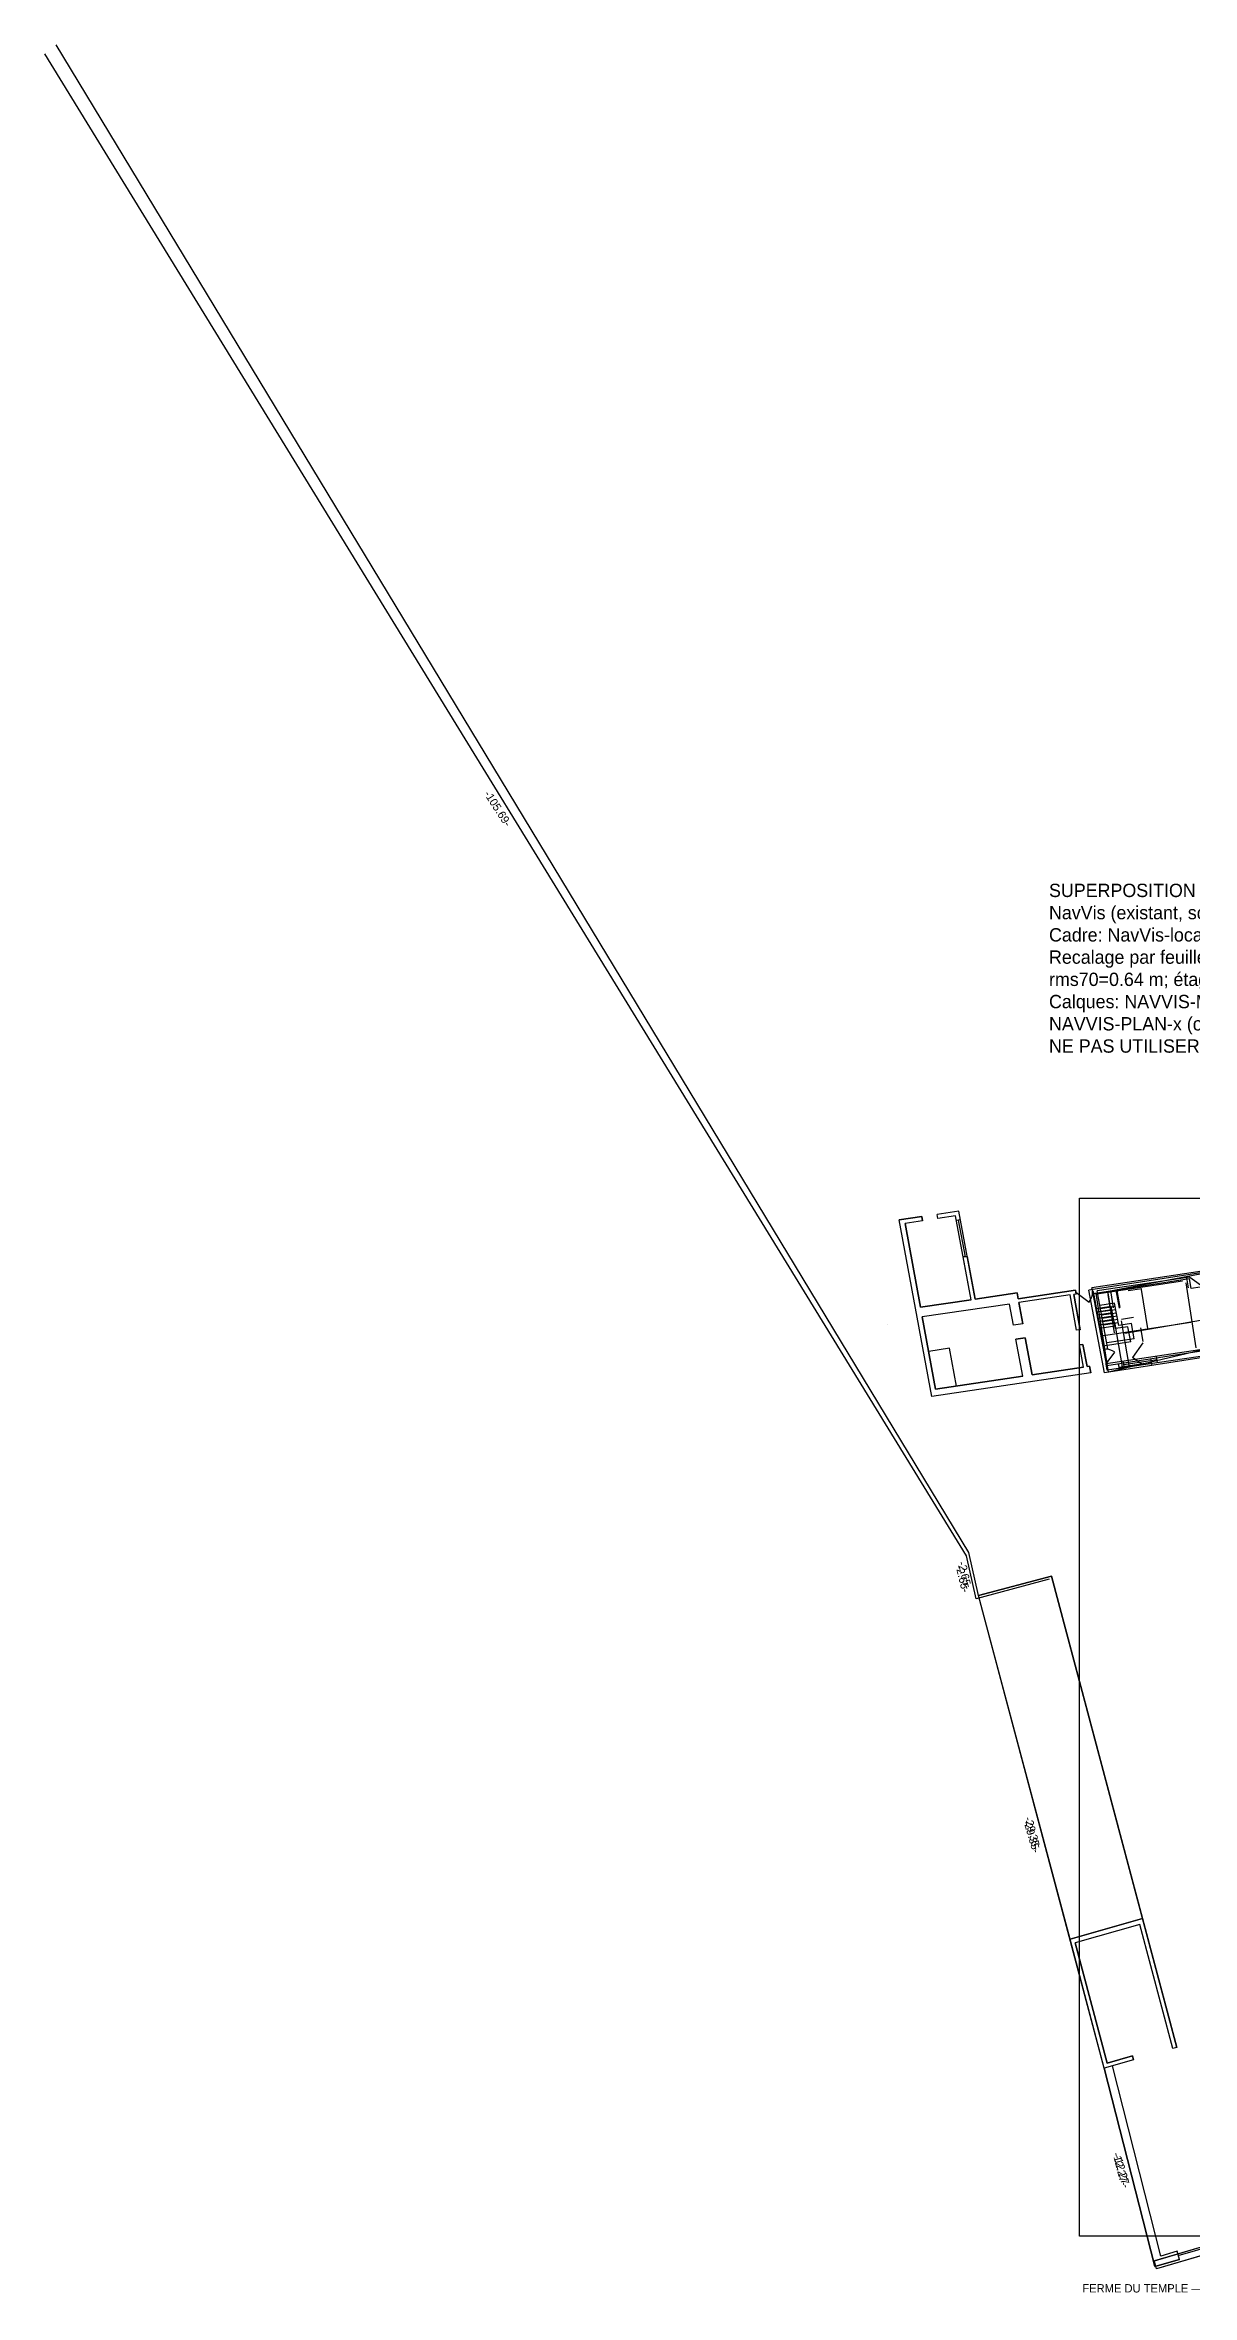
# Model space of a CAD drawing. Header units: metres. Extents: x -105 to 86, y -73 to 82.
# Drawn here: x -105.2 to -36.4, y -52.7 to 82.3 of the extents above; entities that cross this region are included whole.
import ezdxf

# ---------------------------------------------------------------- set-up
doc = ezdxf.new("R2010")
doc.units = ezdxf.units.M
for name, color, linetype in [('6190-COTES-0', 8, 'Continuous'), ('6190-COTES-1', 8, 'Continuous'), ('6190-LIMITE', 3, 'Continuous'), ('6190-PLAN-0', 1, 'Continuous'), ('6190-PLAN-1', 6, 'Continuous'), ('NAVVIS-FOOTPRINT', 5, 'Continuous'), ('NAVVIS-MURS-0', 7, 'Continuous'), ('NAVVIS-MURS-1', 4, 'Continuous'), ('NAVVIS-NOTES', 7, 'Continuous'), ('NAVVIS-PLAN-0', 8, 'Continuous'), ('NAVVIS-PLAN-1', 8, 'Continuous'), ('OVERLAY-NOTES', 7, 'Continuous')]:
    doc.layers.add(name, color=color, linetype=linetype)
picture_1 = doc.add_image_def('image1.png', size_in_pixel=(1632, 2740))
picture_2 = doc.add_image_def('image2.png', size_in_pixel=(1632, 2740))

msp = doc.modelspace()

# ---------------------------------------------------------------- linework, layer by layer
at = {"layer": '6190-LIMITE'}
for p, q in [((-49.95, -8.31), (-105.21, 81.78)), ((-49.8, -8.11), (-104.54, 82.31)), ((-54.66, 5.54), (-54.66, 5.54)), ((-49.37, -10.89), (-49.95, -8.31)), ((-49.23, -10.69), (-49.8, -8.11)), ((-41.69, -39.05), (-49.23, -10.69)), ((-38.65, -50.94), (-41.69, -39.05))]:
    msp.add_line(p, q, dxfattribs=at)
at = {"layer": '6190-PLAN-0'}
for p, q in [((-51.66, 11.92), (-51.71, 12.16)), ((-49.43, 7.08), (-50.4, 12.36)), ((-52.02, 1.25), (-53.98, 11.83)), ((-52.7, 6.6), (-53.63, 11.62)), ((-52.58, 11.78), (-52.63, 12.03)), ((-49.67, 7.05), (-50.6, 12.08)), ((-50.44, 11.82), (-50.03, 9.63)), ((-36.55, 8.41), (-35.63, 7.75)), ((-47.14, 5.52), (-47.38, 6.79)), ((-46.86, 7.11), (-46.92, 7.46)), ((-46.58, 5.6), (-46.82, 6.88)), ((-43.35, 5.22), (-43.74, 7.34)), ((-43.13, 5.25), (-43.52, 7.37)), ((-43.37, 7.39), (-43.42, 7.63)), ((-42.38, 7.54), (-42.43, 7.77)), ((-41.69, 4.07), (-42.33, 7.55)), ((-41.47, 4.11), (-42.12, 7.58)), ((-40.82, 5.51), (-41.07, 6.84)), ((-51.8, 1.69), (-52.6, 6.02)), ((-39.89, 4.7), (-40.06, 5.62)), ((-50.55, 1.87), (-50.97, 4.14)), ((-46.58, 2.47), (-46.99, 4.68)), ((-46.02, 2.55), (-46.43, 4.76)), ((-42.94, 3.01), (-43.18, 4.34)), ((-42.72, 3.04), (-42.97, 4.37)), ((-41.47, 4.11), (-41.69, 4.07)), ((-33.82, 4.37), (-41.58, 3.21)), ((-42.94, 3.01), (-46.02, 2.55)), ((-42.57, 3.06), (-42.72, 3.04)), ((-42.5, 2.67), (-42.57, 3.06)), ((-41.51, 2.82), (-41.58, 3.21)), ((-40.48, 2.97), (-40.55, 3.36)), ((-40.51, 3.17), (-38.52, 3.46)), ((-38.49, 3.27), (-38.56, 3.66)), ((-46.58, 2.47), (-51.8, 1.69)), ((-44.86, -9.53), (-49.23, -10.69)), ((-37.34, -37.8), (-44.86, -9.53)), ((-39.4, -30.06), (-43.74, -31.31)), ((-39.56, -30.42), (-43.43, -31.53)), ((-37.58, -37.87), (-39.56, -30.42)), ((-43.67, -31.6), (-43.67, -31.6)), ((-41.51, -38.74), (-43.43, -31.53)), ((-41.75, -38.81), (-41.75, -38.81)), ((-38.65, -50.94), (-41.69, -39.05)), ((-40, -38.31), (-41.51, -38.74)), ((-39.93, -38.55), (-41.2, -38.91)), ((-38.3, -50.32), (-41.2, -38.91)), ((-39.93, -38.55), (-40, -38.31)), ((-37.34, -37.8), (-37.58, -37.87)), ((-37.25, -50.28), (-34, -49.34)), ((-37.18, -50.52), (-38.65, -50.94)), ((-37.32, -50.03), (-38.3, -50.32)), ((-37.18, -50.52), (-37.32, -50.03))]:
    msp.add_line(p, q, dxfattribs=at)
for points in [[(-50.4, 12.36), (-51.71, 12.16)], [(-52.63, 12.03), (-53.98, 11.83)], [(-52.58, 11.78), (-53.63, 11.62)], [(-50.6, 12.08), (-51.66, 11.92)], [(-50.32, 11.83), (-50.55, 11.8)], [(-49.9, 9.65), (-50.15, 9.62)], [(-30.11, 10.11), (-34.75, 8.92), (-42.43, 7.77)], [(-36.55, 8.41), (-42.12, 7.58)], [(-49.67, 7.05), (-52.7, 6.6)], [(-47.38, 6.79), (-52.6, 6.02)], [(-46.92, 7.46), (-49.43, 7.08)], [(-43.42, 7.63), (-46.86, 7.11)], [(-43.74, 7.34), (-46.82, 6.88)], [(-43.37, 7.39), (-43.52, 7.37)], [(-42.33, 7.55), (-42.38, 7.54)], [(-41.07, 6.84), (-41.96, 6.71)], [(-46.58, 5.6), (-47.14, 5.52)], [(-41.03, 6.65), (-41.92, 6.51)], [(-40.99, 6.45), (-41.89, 6.32)], [(-40.96, 6.25), (-41.85, 6.12)], [(-40.92, 6.06), (-41.81, 5.92)], [(-40.88, 5.86), (-41.78, 5.73)], [(-40.85, 5.66), (-41.74, 5.53)], [(-40.06, 5.62), (-40.82, 5.51)], [(-50.97, 4.14), (-52.21, 3.95)], [(-46.43, 4.76), (-46.99, 4.68)], [(-43.13, 5.25), (-43.35, 5.22)], [(-43.13, 5.25), (-43.35, 5.22)], [(-42.97, 4.37), (-43.18, 4.34)], [(-39.89, 4.7), (-41.54, 4.46)], [(-29.67, 5.02), (-33.74, 3.97), (-41.51, 2.82)], [(-42.5, 2.67), (-52.02, 1.25)], [(-38.65, -50.94), (-41.69, -39.05), (-43.74, -31.31), (-49.23, -10.69)]]:
    msp.add_lwpolyline(points, dxfattribs=at)
for points in [[(-52.63, 12.03), (-52.58, 11.78), (-53.63, 11.62), (-52.7, 6.6), (-49.67, 7.05), (-50.15, 9.62), (-49.9, 9.65), (-49.43, 7.08), (-46.92, 7.46), (-46.86, 7.11), (-43.42, 7.63), (-43.37, 7.39), (-43.52, 7.37), (-43.13, 5.25), (-43.35, 5.22), (-43.74, 7.34), (-46.82, 6.88), (-46.58, 5.6), (-47.14, 5.52), (-47.38, 6.79), (-52.6, 6.02), (-51.8, 1.69), (-46.58, 2.47), (-46.99, 4.68), (-46.43, 4.76), (-46.02, 2.55), (-42.94, 3.01), (-43.18, 4.34), (-42.97, 4.37), (-42.72, 3.04), (-42.57, 3.06), (-42.5, 2.67), (-52.02, 1.25), (-53.98, 11.83)], [(-49.23, -10.69), (-44.86, -9.53), (-39.4, -30.06), (-43.74, -31.31)], [(-40, -38.31), (-39.93, -38.55), (-41.69, -39.05), (-43.74, -31.31), (-39.4, -30.06), (-37.34, -37.8), (-37.58, -37.87), (-39.56, -30.42), (-43.43, -31.53), (-41.51, -38.74)], [(-37.32, -50.03), (-38.3, -50.32), (-41.2, -38.91), (-41.69, -39.05), (-38.65, -50.94), (-37.18, -50.52)]]:
    msp.add_lwpolyline(points, close=True, dxfattribs=at)
for points in [[(-43.39, 7.51), (-42.59, 6.91, 0.198912), (-42.4, 7.66)], [(-41.58, 3.21), (-41.05, 3.9, 0.198912), (-41.69, 4.07)]]:
    msp.add_lwpolyline(points, format="xyb", dxfattribs=at)
at = {"layer": '6190-PLAN-1'}
for p, q in [((-36.48, 7.72), (-36.57, 8.31)), ((-41.67, 2.66), (-42.62, 7.62)), ((-41.53, 3.09), (-42.36, 7.41)), ((-41.02, 5.32), (-41.28, 6.65)), ((-40.09, 4.52), (-40.27, 5.43)), ((-40.76, 2.81), (-40.84, 3.2)), ((-40.8, 3), (-38.86, 3.3)), ((-38.82, 3.11), (-38.9, 3.5)), ((-45, -9.71), (-49.37, -10.89)), ((-6.8, -41.74), (-38.56, -51.08)), ((-33.49, -49.07), (-38.68, -50.6)), ((-38.56, -51.08), (-38.68, -50.6))]:
    msp.add_line(p, q, dxfattribs=at)
for points in [[(-30.37, 10.02), (-35, 8.8), (-42.61, 7.62)], [(-36.57, 8.31), (-42.36, 7.41)], [(-35.94, 7.8), (-36.48, 7.72)], [(-41.28, 6.65), (-42.19, 6.51)], [(-41.24, 6.45), (-42.15, 6.31)], [(-41.2, 6.26), (-42.11, 6.12)], [(-41.17, 6.06), (-42.08, 5.92)], [(-41.13, 5.87), (-42.04, 5.72)], [(-41.09, 5.67), (-42, 5.53)], [(-41.05, 5.47), (-41.96, 5.33)], [(-29.01, 5.58), (-34.05, 4.25), (-41.53, 3.09)], [(-40.27, 5.43), (-41.02, 5.32)], [(-40.09, 4.52), (-41.76, 4.26)], [(-28.95, 5.18), (-33.96, 3.86), (-41.67, 2.66)]]:
    msp.add_lwpolyline(points, dxfattribs=at)
msp.add_lwpolyline([(-38.56, -51.08), (-38.68, -50.6), (-33.49, -49.07), (-35.57, -42.35), (-11.8, -35.08), (-11.65, -35.55), (-11.87, -35.62), (-11.5, -36.85), (-8.85, -36.45), (-8.47, -36.34), (-7.79, -38.53), (-6.8, -41.74)], close=True, dxfattribs=at)
at = {"layer": 'NAVVIS-FOOTPRINT'}
msp.add_lwpolyline([(-23.32, 12.13), (-9.68, -34.3), (-8.34, -34.14), (-7.18, -38.18), (-8.04, -38.48), (-7.09, -41.45), (-29.62, -48.13), (-31.76, -40.99), (-15.95, -36.15), (-28.57, 5.74), (-41.44, 2.71), (-42.18, 7.43), (-34.45, 8.89), (-23.32, 12.13)], close=True, dxfattribs=at)
at = {"layer": 'NAVVIS-MURS-0'}
for p, q in [((-41.13, 6.57), (-41.3, 7.59)), ((-40.78, 6.54), (-40.97, 7.63)), ((-40.74, 6.59), (-40.92, 7.61)), ((-40.58, 2.9), (-41.06, 5.71)), ((-40.66, 5.88), (-39.93, 6)), ((-40.19, 3.1), (-40.65, 5.79)), ((-40.45, 5.04), (-35.09, 5.96)), ((-39.98, 3.59), (-39.35, 4.46)), ((-39.36, 4.54), (-39.5, 5.37)), ((-40.58, 3.01), (-39.98, 3.12)), ((-39.43, 3.19), (-40, 3.59))]:
    msp.add_line(p, q, dxfattribs=at)
at = {"layer": 'NAVVIS-MURS-1'}
for p, q in [((-42.13, 7.4), (-36.99, 8.19)), ((-36.64, 7.77), (-36.74, 8.37)), ((-41.08, 5.07), (-41.45, 7.47)), ((-41.3, 6.37), (-41.45, 7.37)), ((-40.25, 7.6), (-39.43, 7.72)), ((-39.08, 5.33), (-39.45, 7.67)), ((-36.17, 4.17), (-36.77, 8.07)), ((-41.73, 4.9), (-36.5, 5.71))]:
    msp.add_line(p, q, dxfattribs=at)

# ---------------------------------------------------------------- texts
at = {"layer": '6190-COTES-0'}
for s, rotation, p in [('-2.65-', 282.3464, (-50.46, -8.71)), ('-29.35-', 284.8919, (-46.48, -24.04)), ('-12.27-', 284.3029, (-41.19, -44.16))]:
    msp.add_text(s, height=0.48, rotation=rotation, dxfattribs=at).set_placement(p)
at = {"layer": '6190-COTES-1'}
for s, rotation, p in [('-105.69-', 302.6902, (-78.9, 37.39)), ('-2.65-', 283.8464, (-50.61, -8.92)), ('-29.35-', 286.3919, (-46.54, -24.23)), ('-12.27-', 285.8029, (-41.13, -44.32))]:
    msp.add_text(s, height=0.48, rotation=rotation, dxfattribs=at).set_placement(p)
at = {"layer": 'NAVVIS-NOTES', "insert": (-43, -52), "char_height": 0.5, "attachment_point": 1}
msp.add_mtext('FERME DU TEMPLE — plans as-built NavVis (orthophotos, coupe horizontale ~1.2 m au-dessus du sol, coordonnees site metres, EPSG:8370). PLAN-0 = rez, PLAN-1 = etage. Tracer les lots sur LOT-TRACE-*. Aires 6190 indicatives. F19/F18/G25 = volumes non cloisonnes a redecouper.', dxfattribs=at)
at = {"layer": 'OVERLAY-NOTES', "insert": (-45, 32), "char_height": 0.8, "width": 55, "attachment_point": 1}
msp.add_mtext('SUPERPOSITION — Document de travail (2026-06-11, rev. B recalage ICP)\\PNavVis (existant, scan 3D ImmoPass) vs plan 6190 (Immo-Géo / J. Albert).\\PCadre: NavVis-local, métres. 6190 = NavVis-local + (117027.344, 121045.953) (Lambert 2008 - 500000).\\PRecalage par feuille (ICP contours -> emprises NavVis, valide vs orthophotos): sol rot 0.003° d=(+5.960, -3.136) rms70=0.64 m; étage (déport feuille -3205.5 m en X) rot 0.334° d=(-3.023, -3.073) rms70=0.46 m.\\PCalques: NAVVIS-MURS-x (murs scannés), 6190-PLAN-x (linéaire Albert), 6190-AIRES-x (aires mesurées G*/F*), NAVVIS-PLAN-x (orthophotos).\\PNE PAS UTILISER POUR ACTE — valeurs à confirmer par le géométre.', dxfattribs=at)

# ---------------------------------------------------------------- pictures from other files: only their frames are drawn
at = {"layer": 'NAVVIS-PLAN-0'}
image = msp.add_image(picture_1, insert=(-43.18, -49.13), size_in_units=(37.09, 62.26), dxfattribs=at)
at = {"layer": 'NAVVIS-PLAN-1'}
image = msp.add_image(picture_2, insert=(-43.18, -49.13), size_in_units=(37.09, 62.26), dxfattribs=at)

doc.saveas('drawing.dxf')
